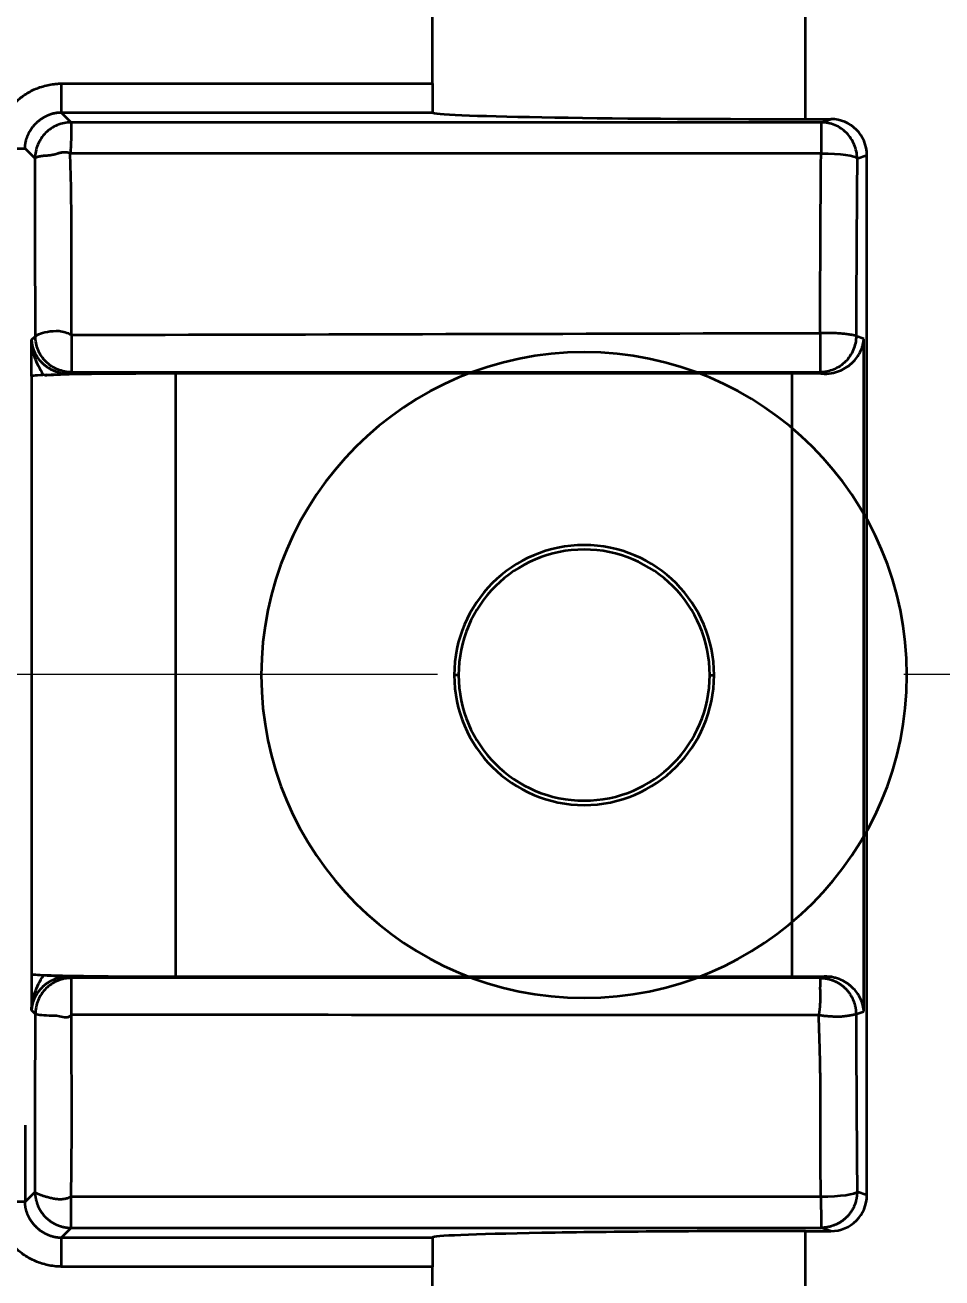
# Model space of a CAD drawing. Header units: millimetres. Extents: x -742 to 742, y -525 to 525.
# Drawn here: x -170.66 to -157.88, y 139.78 to 157.24 of the extents above; entities that cross this region are included whole.
import ezdxf

# ---------------------------------------------------------------- set-up
doc = ezdxf.new("R2010")
doc.units = ezdxf.units.MM
doc.linetypes.add('PHANTOM', pattern=[50.5, 18, -6.5, 6.5, -6.5, 6.5, -6.5])
doc.linetypes.add('点画线', pattern=[18, 12, -2, 2, -2])
doc.layers.get('0').update_dxf_attribs({"lineweight": 18})
for name, color, linetype, lineweight in [('中心线层', 1, '点画线', 18), ('尺寸线层', 3, 'Continuous', 18), ('粗实线层', 7, 'Continuous', 35)]:
    doc.layers.add(name, color=color, linetype=linetype, lineweight=lineweight)
doc.styles.add('标准', font='', dxfattribs={"width": 0.667})
doc.styles.get('标准').set_extended_font_data('宋体')
doc.dimstyles.new('标准', dxfattribs={"dimscale": 3, "dimtxt": 3.5, "dimasz": 4, "dimexe": 2, "dimexo": 0, "dimtad": 1, "dimdsep": 46, "dimtxsty": '标准', "dimblk": '_CAXARROW', "dimcen": 0, "dimdle": 6, "dimazin": 2, "dimtfac": 0.707107, "dimtdec": 3, "dimtmove": 2, "dimatfit": 3, "dimfxl": 1, "dimfrac": 2, "dimtolj": 1, "dimarcsym": 1})

# ---------------------------------------------------------------- blocks, each defined once
blk = doc.blocks.new('*X9')
at = {"layer": '尺寸线层', "color": 0, "lineweight": 18}
blk.add_line((-74.916, -11.807), (-74.916, -102.289), dxfattribs=at)
at = {"layer": '尺寸线层', "color": 0, "lineweight": 18, "insert": (-81.954, -94.827), "char_height": 10.5, "width": 29.85047, "attachment_point": 5, "rotation": 90, "line_spacing_factor": 1.15057, "style": '标准'}
blk.add_mtext('\\T1.1;200', dxfattribs=at)
blk = doc.blocks.new('_CAXARROW')
blk.add_hatch(color=0).paths.add_polyline_path([(0, 0), (-1, 0.125), (-1, -0.125)], flags=0)
blk = doc.blocks.new('*X11')
at = {"layer": '尺寸线层', "color": 0, "lineweight": 18}
blk.add_line((-74.916, 148.193), (-23.015, 148.193), dxfattribs=at)
at = {"layer": '尺寸线层', "color": 0, "lineweight": 18, "insert": (-25.019, 155.23), "char_height": 10.5, "width": 21, "attachment_point": 5, "line_spacing_factor": 1.15057, "style": '标准'}
blk.add_mtext('\\T1.1;0', dxfattribs=at)
blk = doc.blocks.new('*X12')
at = {"layer": '尺寸线层', "color": 0, "lineweight": 18}
blk.add_line((-130.485, -61.807), (-27.403, -61.807), dxfattribs=at)
at = {"layer": '尺寸线层', "color": 0, "lineweight": 18, "insert": (-37.702, -54.77), "char_height": 10.5, "width": 41.19614, "attachment_point": 5, "line_spacing_factor": 1.15057, "style": '标准'}
blk.add_mtext('\\T1.1;-210', dxfattribs=at)
blk = doc.blocks.new('*X13')
at = {"layer": '尺寸线层', "color": 0, "lineweight": 18}
blk.add_line((-124.916, 358.193), (-25.307, 358.193), dxfattribs=at)
at = {"layer": '尺寸线层', "color": 0, "lineweight": 18, "insert": (-32.77, 365.23), "char_height": 10.5, "width": 29.85047, "attachment_point": 5, "line_spacing_factor": 1.15057, "style": '标准'}
blk.add_mtext('\\T1.1;210', dxfattribs=at)

msp = doc.modelspace()

# ---------------------------------------------------------------- linework, layer by layer
at = {"layer": '中心线层', "linetype": 'PHANTOM'}
msp.add_line((-498.916, 148.193), (-50.916, 148.193), dxfattribs=at)
at = {"layer": '粗实线层'}
for p, q in [((-159.783, 155.928), (-159.783, 181.51)), ((-164.983, 156.425), (-164.983, 166.524)), ((-170.16, 156.425), (-164.983, 156.425)), ((-170.16, 156.425), (-170.16, 156.022)), ((-164.983, 156.425), (-164.983, 156.022)), ((-170.16, 156.022), (-170.021, 155.883)), ((-170.16, 156.022), (-164.983, 156.022)), ((-164.983, 156.022), (-164.983, 156.019)), ((-159.568, 155.883), (-170.021, 155.883)), ((-159.783, 155.928), (-159.432, 155.928)), ((-159.568, 155.883), (-159.432, 155.928)), ((-170.524, 155.38), (-170.663, 155.519)), ((-159.066, 155.38), (-158.929, 155.426)), ((-158.929, 140.932), (-158.929, 155.426)), ((-170.573, 152.85), (-170.519, 152.903)), ((-170.016, 152.92), (-170.016, 152.401)), ((-158.971, 152.867), (-159.08, 152.903)), ((-158.971, 143.49), (-158.971, 152.867)), ((-170.573, 152.346), (-170.573, 144.011)), ((-170.036, 152.381), (-170.016, 152.401)), ((-170.016, 152.401), (-159.582, 152.401)), ((-159.976, 152.381), (-168.561, 152.381)), ((-168.561, 143.976), (-168.561, 152.381)), ((-159.976, 152.381), (-159.976, 143.976)), ((-159.582, 152.401), (-159.518, 152.379)), ((-164.62, 148.179), (-164.681, 148.179)), ((-161.12, 148.179), (-161.059, 148.179)), ((-170.036, 143.977), (-170.016, 143.957)), ((-170.016, 143.444), (-170.016, 143.957)), ((-159.582, 143.957), (-170.016, 143.957)), ((-168.561, 143.976), (-159.976, 143.976)), ((-159.518, 143.978), (-159.582, 143.957)), ((-170.519, 143.454), (-170.573, 143.508)), ((-159.081, 143.454), (-158.971, 143.49)), ((-170.663, 141.907), (-170.663, 140.838)), ((-170.663, 140.838), (-170.524, 140.978)), ((-158.929, 140.932), (-159.066, 140.978)), ((-170.021, 140.475), (-170.021, 140.911)), ((-170.021, 140.475), (-170.16, 140.335)), ((-170.021, 140.475), (-159.568, 140.475)), ((-159.783, 114.875), (-159.783, 140.429)), ((-159.783, 140.429), (-159.432, 140.429)), ((-159.432, 140.429), (-159.568, 140.475)), ((-164.983, 140.335), (-170.16, 140.335)), ((-170.16, 140.335), (-170.16, 139.933)), ((-164.983, 140.339), (-164.983, 140.335)), ((-164.983, 140.335), (-164.983, 139.933)), ((-164.983, 139.933), (-170.16, 139.933)), ((-164.983, 129.966), (-164.983, 139.933))]:
    msp.add_line(p, q, dxfattribs=at)
for radius, start, end in [(4.5, 0, 180), (1.811, 0, 180), (1.75, 0, 180), (4.5, 180, 0), (1.811, 180, 0), (1.75, 180, 360)]:
    msp.add_arc((-162.87, 148.179), radius, start, end, dxfattribs=at)
for centre, major_axis, ratio, start_param, end_param in [((-159.783, 156.019), (5.2, 0), 0.017455, 3.141593, 4.712389), ((-159.432, 155.425), (0.478, 0.159), 0.998478, 5.962135, 7.532018), ((-159.568, 155.38), (-0.503, 0.004), 0.132663, 3.19442, 4.713444), ((-156.254, 148.179), (0, -54.208), 0.052333, 4.57915, 4.625118), ((-168.561, 152.346), (2.012, 0), 0.017455, 1.570796, 2.684184), ((-159.976, 152.364), (1.006, 0), 0.017455, 1.09903, 1.570796), ((-168.561, 144.012), (2.012, 0), 0.017455, 3.599002, 4.712389), ((-159.976, 143.994), (1.006, 0), 0.017455, 4.712389, 5.184155), ((-156.254, 148.179), (0, -54.208), 0.052332, 4.799664, 4.84562), ((-159.568, 140.978), (0.503, 0.004), 0.132987, 4.703702, 6.23026), ((-159.432, 140.932), (0.478, -0.159), 0.998478, 5.034355, 6.604236), ((-159.783, 140.339), (5.2, 0), 0.017455, 1.570796, 3.141593)]:
    msp.add_ellipse(centre, major_axis=major_axis, ratio=ratio, start_param=start_param, end_param=end_param, dxfattribs=at)
for points, knots in [([(-171.066, 155.519), (-171.065, 155.527), (-171.065, 155.544), (-171.063, 155.575), (-171.057, 155.631), (-171.045, 155.707), (-171.022, 155.795), (-170.981, 155.906), (-170.911, 156.033), (-170.803, 156.162), (-170.674, 156.27), (-170.548, 156.34), (-170.436, 156.38), (-170.348, 156.403), (-170.272, 156.416), (-170.217, 156.421), (-170.185, 156.424), (-170.169, 156.424), (-170.16, 156.425)], [0, 0, 0, 0, 0.022172, 0.044344, 0.088688, 0.177376, 0.266064, 0.354752, 0.532129, 0.709505, 0.886881, 1.064257, 1.152945, 1.241633, 1.330321, 1.374666, 1.396838, 1.41901, 1.41901, 1.41901, 1.41901]), ([(-170.663, 155.519), (-170.663, 155.523), (-170.663, 155.53), (-170.663, 155.54), (-170.662, 155.551), (-170.661, 155.561), (-170.66, 155.572), (-170.659, 155.582), (-170.657, 155.592), (-170.655, 155.603), (-170.653, 155.613), (-170.651, 155.623), (-170.649, 155.633), (-170.646, 155.643), (-170.643, 155.653), (-170.64, 155.663), (-170.636, 155.673), (-170.633, 155.683), (-170.629, 155.692), (-170.625, 155.702), (-170.621, 155.711), (-170.616, 155.721), (-170.612, 155.73), (-170.607, 155.74), (-170.602, 155.749), (-170.597, 155.758), (-170.592, 155.767), (-170.586, 155.776), (-170.58, 155.784), (-170.575, 155.793), (-170.568, 155.802), (-170.562, 155.81), (-170.556, 155.819), (-170.549, 155.827), (-170.543, 155.835), (-170.536, 155.843), (-170.529, 155.851), (-170.522, 155.858), (-170.514, 155.866), (-170.507, 155.873), (-170.499, 155.881), (-170.492, 155.888), (-170.484, 155.895), (-170.476, 155.902), (-170.468, 155.908), (-170.459, 155.915), (-170.451, 155.921), (-170.443, 155.928), (-170.434, 155.934), (-170.425, 155.939), (-170.417, 155.945), (-170.408, 155.951), (-170.399, 155.956), (-170.39, 155.961), (-170.38, 155.966), (-170.371, 155.971), (-170.362, 155.975), (-170.352, 155.98), (-170.343, 155.984), (-170.333, 155.988), (-170.323, 155.992), (-170.314, 155.995), (-170.304, 155.999), (-170.294, 156.002), (-170.284, 156.005), (-170.274, 156.008), (-170.264, 156.01), (-170.254, 156.012), (-170.244, 156.014), (-170.233, 156.016), (-170.223, 156.018), (-170.213, 156.019), (-170.202, 156.02), (-170.192, 156.021), (-170.181, 156.022), (-170.171, 156.022), (-170.164, 156.022), (-170.16, 156.022)], [0, 0, 0, 0, 0.0105323, 0.0210382, 0.0315211, 0.0419843, 0.0524307, 0.0628632, 0.0732845, 0.0836968, 0.0941026, 0.1045039, 0.1149025, 0.1253, 0.1356981, 0.146098, 0.1565009, 0.1669078, 0.1773194, 0.1877364, 0.1981594, 0.2085888, 0.2190248, 0.2294677, 0.2399176, 0.2503744, 0.2608382, 0.2713087, 0.2817857, 0.2922688, 0.3027578, 0.3132522, 0.3237514, 0.3342549, 0.3447621, 0.3552723, 0.3657849, 0.3762992, 0.3868144, 0.3973298, 0.4078447, 0.4183584, 0.4288701, 0.4393791, 0.4498847, 0.4603864, 0.4708835, 0.4813755, 0.4918617, 0.5023419, 0.5128156, 0.5232826, 0.5337425, 0.5441952, 0.5546407, 0.5650789, 0.5755101, 0.5859343, 0.5963519, 0.6067633, 0.617169, 0.6275697, 0.6379663, 0.6483596, 0.6587509, 0.6691414, 0.6795328, 0.6899266, 0.7003247, 0.7107292, 0.7211423, 0.7315666, 0.7420045, 0.752459, 0.762933, 0.7734298, 0.7839527, 0.7839527, 0.7839527, 0.7839527]), ([(-170.021, 155.883), (-170.054, 155.883), (-170.087, 155.88), (-170.151, 155.867), (-170.183, 155.857), (-170.244, 155.832), (-170.273, 155.816), (-170.328, 155.78), (-170.353, 155.759), (-170.4, 155.712), (-170.421, 155.687), (-170.457, 155.632), (-170.473, 155.603), (-170.498, 155.542), (-170.508, 155.51), (-170.521, 155.446), (-170.524, 155.413), (-170.524, 155.38)], [0, 0, 0, 0, 0.0987003, 0.0987003, 0.1974006, 0.1974006, 0.2961009, 0.2961009, 0.3948012, 0.3948012, 0.4935015, 0.4935015, 0.5922017, 0.5922017, 0.690902, 0.690902, 0.7896023, 0.7896023, 0.7896023, 0.7896023]), ([(-170.021, 155.883), (-170.021, 155.883), (-170.021, 155.883), (-170.021, 155.882), (-170.021, 155.881), (-170.021, 155.88), (-170.021, 155.879), (-170.021, 155.877), (-170.021, 155.876), (-170.021, 155.873), (-170.021, 155.871), (-170.021, 155.868), (-170.021, 155.865), (-170.021, 155.862), (-170.021, 155.859), (-170.021, 155.855), (-170.021, 155.851), (-170.021, 155.846), (-170.021, 155.842), (-170.021, 155.837), (-170.021, 155.831), (-170.021, 155.825), (-170.021, 155.819), (-170.021, 155.813), (-170.021, 155.806), (-170.021, 155.799), (-170.02, 155.792), (-170.02, 155.784), (-170.02, 155.776), (-170.02, 155.768), (-170.02, 155.758), (-170.02, 155.745), (-170.02, 155.729), (-170.021, 155.713), (-170.021, 155.696), (-170.021, 155.678), (-170.022, 155.66), (-170.022, 155.641), (-170.023, 155.622), (-170.024, 155.602), (-170.025, 155.581), (-170.026, 155.561), (-170.027, 155.539), (-170.028, 155.518), (-170.03, 155.496), (-170.031, 155.474), (-170.032, 155.459), (-170.033, 155.451)], [0, 0, 0, 0, 0.0065974, 0.0132502, 0.0199584, 0.0267221, 0.0335411, 0.0404155, 0.0473454, 0.0543307, 0.0613714, 0.0684675, 0.075619, 0.0828259, 0.0900882, 0.097406, 0.1047791, 0.1122077, 0.1196917, 0.127231, 0.1348259, 0.1424761, 0.1501817, 0.1579427, 0.1657592, 0.173631, 0.1815583, 0.189541, 0.1975791, 0.2056726, 0.2138215, 0.227251, 0.2407075, 0.2541912, 0.2677024, 0.2812415, 0.2948088, 0.3084046, 0.3220291, 0.3356827, 0.3493657, 0.3630784, 0.376821, 0.3905939, 0.4043973, 0.4182315, 0.4320969, 0.4320969, 0.4320969, 0.4320969]), ([(-159.568, 155.883), (-159.568, 155.883), (-159.568, 155.883), (-159.568, 155.882), (-159.568, 155.881), (-159.568, 155.88), (-159.568, 155.879), (-159.568, 155.877), (-159.568, 155.876), (-159.568, 155.874), (-159.568, 155.872), (-159.568, 155.87), (-159.568, 155.867), (-159.568, 155.865), (-159.568, 155.862), (-159.568, 155.86), (-159.568, 155.857), (-159.568, 155.854), (-159.568, 155.851), (-159.568, 155.844), (-159.568, 155.83), (-159.568, 155.807), (-159.568, 155.783), (-159.568, 155.759), (-159.568, 155.738), (-159.568, 155.719), (-159.568, 155.7), (-159.568, 155.68), (-159.568, 155.66), (-159.568, 155.64), (-159.568, 155.62), (-159.568, 155.599), (-159.568, 155.578), (-159.568, 155.557), (-159.568, 155.535), (-159.568, 155.514), (-159.568, 155.492), (-159.568, 155.469), (-159.568, 155.454), (-159.568, 155.447)], [0, 0, 0, 0, 0.0071419, 0.0141576, 0.0210465, 0.0278083, 0.0344426, 0.0409492, 0.0473279, 0.0535787, 0.0597015, 0.0656963, 0.0715633, 0.0773026, 0.0829144, 0.0883991, 0.0937569, 0.0989883, 0.1040937, 0.1090735, 0.138494, 0.1664544, 0.1929763, 0.2181023, 0.2342589, 0.2500703, 0.2655535, 0.2807285, 0.2956186, 0.3102503, 0.3246535, 0.3388612, 0.3529093, 0.3668369, 0.3806854, 0.3944987, 0.4083223, 0.4222036, 0.4361905, 0.4361905, 0.4361905, 0.4361905]), ([(-159.066, 155.38), (-159.066, 155.413), (-159.069, 155.446), (-159.082, 155.51), (-159.092, 155.542), (-159.117, 155.603), (-159.132, 155.632), (-159.169, 155.687), (-159.19, 155.712), (-159.236, 155.759), (-159.262, 155.78), (-159.316, 155.816), (-159.346, 155.832), (-159.406, 155.857), (-159.438, 155.867), (-159.502, 155.88), (-159.535, 155.883), (-159.568, 155.883)], [0, 0, 0, 0, 0.0986197, 0.0986197, 0.1972395, 0.1972395, 0.2958592, 0.2958592, 0.3944789, 0.3944789, 0.4930986, 0.4930986, 0.5917184, 0.5917184, 0.6903381, 0.6903381, 0.7889578, 0.7889578, 0.7889578, 0.7889578]), ([(-171.066, 155.519), (-171.059, 155.519), (-171.046, 155.519), (-171.02, 155.519), (-170.976, 155.519), (-170.915, 155.519), (-170.847, 155.519), (-170.765, 155.519), (-170.702, 155.519), (-170.669, 155.519), (-170.664, 155.519), (-170.663, 155.519)], [0, 0, 0, 0, 0.0125745, 0.025149, 0.0502981, 0.1005962, 0.1508943, 0.2011924, 0.3017885, 0.3520866, 0.4023847, 0.4023847, 0.4023847, 0.4023847]), ([(-170.524, 155.38), (-170.524, 155.38), (-170.524, 155.381), (-170.523, 155.383), (-170.522, 155.385), (-170.521, 155.386), (-170.52, 155.388), (-170.518, 155.389), (-170.516, 155.39), (-170.514, 155.392), (-170.512, 155.393), (-170.51, 155.395), (-170.507, 155.396), (-170.504, 155.397), (-170.502, 155.399), (-170.498, 155.4), (-170.495, 155.401), (-170.492, 155.402), (-170.488, 155.404), (-170.485, 155.405), (-170.481, 155.406), (-170.477, 155.407), (-170.473, 155.408), (-170.469, 155.409), (-170.465, 155.41), (-170.461, 155.411), (-170.456, 155.412), (-170.452, 155.412), (-170.448, 155.413), (-170.443, 155.414), (-170.439, 155.415), (-170.434, 155.415), (-170.43, 155.416), (-170.425, 155.417), (-170.42, 155.417), (-170.416, 155.418), (-170.411, 155.419), (-170.406, 155.419), (-170.402, 155.42), (-170.397, 155.42), (-170.392, 155.42), (-170.388, 155.421), (-170.383, 155.421), (-170.379, 155.422), (-170.374, 155.422), (-170.369, 155.422), (-170.365, 155.423), (-170.358, 155.423), (-170.347, 155.424), (-170.334, 155.425), (-170.322, 155.426), (-170.309, 155.428), (-170.297, 155.43), (-170.285, 155.432), (-170.274, 155.434), (-170.263, 155.436), (-170.253, 155.438), (-170.243, 155.441), (-170.233, 155.443), (-170.223, 155.446), (-170.213, 155.45), (-170.201, 155.454), (-170.189, 155.457), (-170.177, 155.46), (-170.165, 155.463), (-170.153, 155.465), (-170.142, 155.467), (-170.13, 155.468), (-170.119, 155.469), (-170.108, 155.47), (-170.097, 155.469), (-170.086, 155.468), (-170.076, 155.467), (-170.066, 155.465), (-170.057, 155.462), (-170.048, 155.459), (-170.04, 155.455), (-170.035, 155.452), (-170.033, 155.451)], [0, 0, 0, 0, 0.0076879, 0.0152944, 0.0228193, 0.0302626, 0.0376242, 0.0449041, 0.0521023, 0.0592185, 0.066253, 0.0732054, 0.080076, 0.0868645, 0.0935709, 0.1001953, 0.1067376, 0.1131978, 0.1195758, 0.1258716, 0.1320852, 0.1382166, 0.1442658, 0.1502327, 0.1561173, 0.1619197, 0.1676398, 0.1732777, 0.1788332, 0.1843065, 0.1896975, 0.1950062, 0.2002327, 0.2053769, 0.2104388, 0.2154185, 0.2203159, 0.2251311, 0.2298641, 0.2345149, 0.2390835, 0.2435699, 0.2479742, 0.2522963, 0.2565363, 0.2606942, 0.26477, 0.2687638, 0.2803713, 0.2914847, 0.3021093, 0.31225, 0.3219116, 0.3310988, 0.3398169, 0.3480719, 0.3558709, 0.3632225, 0.3701378, 0.3766307, 0.3853233, 0.393937, 0.4024591, 0.4108757, 0.4191726, 0.4273352, 0.4353488, 0.4431992, 0.4508723, 0.458355, 0.4656348, 0.4727001, 0.4795404, 0.4861464, 0.4925097, 0.4986234, 0.5044819, 0.5100809, 0.5100809, 0.5100809, 0.5100809]), ([(-170.573, 152.85), (-170.573, 152.846), (-170.572, 152.839), (-170.571, 152.829), (-170.57, 152.818), (-170.569, 152.808), (-170.567, 152.797), (-170.565, 152.785), (-170.562, 152.774), (-170.56, 152.762), (-170.556, 152.75), (-170.553, 152.738), (-170.549, 152.726), (-170.545, 152.714), (-170.54, 152.701), (-170.535, 152.689), (-170.529, 152.676), (-170.523, 152.663), (-170.516, 152.65), (-170.509, 152.638), (-170.501, 152.625), (-170.493, 152.612), (-170.484, 152.599), (-170.475, 152.586), (-170.465, 152.574), (-170.454, 152.561), (-170.443, 152.549), (-170.431, 152.536), (-170.419, 152.524), (-170.405, 152.511), (-170.388, 152.497), (-170.369, 152.483), (-170.349, 152.469), (-170.329, 152.456), (-170.309, 152.445), (-170.288, 152.434), (-170.267, 152.425), (-170.246, 152.416), (-170.224, 152.408), (-170.203, 152.402), (-170.182, 152.396), (-170.16, 152.391), (-170.139, 152.388), (-170.118, 152.385), (-170.097, 152.382), (-170.077, 152.381), (-170.056, 152.381), (-170.043, 152.381), (-170.036, 152.381)], [0, 0, 0, 0, 0.012902, 0.0259917, 0.0392693, 0.0527347, 0.0663882, 0.0802298, 0.0942595, 0.1084776, 0.122884, 0.1374789, 0.1522623, 0.1672343, 0.1823949, 0.1977443, 0.2132825, 0.2290096, 0.2449256, 0.2610305, 0.2773246, 0.2938077, 0.3104799, 0.3273413, 0.344392, 0.361632, 0.3790614, 0.3966801, 0.4143737, 0.431532, 0.4562622, 0.4804113, 0.5039798, 0.5269682, 0.5493773, 0.5712079, 0.5924605, 0.6131362, 0.6332358, 0.6527604, 0.6717109, 0.6900887, 0.707895, 0.7251312, 0.7417989, 0.7579, 0.7734363, 0.7884099, 0.7884099, 0.7884099, 0.7884099]), ([(-170.404, 152.362), (-170.457, 152.443), (-170.498, 152.524), (-170.555, 152.687), (-170.57, 152.768), (-170.573, 152.85)], [0, 0, 0, 0, 0.2611944, 0.2611944, 0.5223889, 0.5223889, 0.5223889, 0.5223889]), ([(-170.519, 152.903), (-170.518, 152.905), (-170.484, 152.933), (-170.357, 152.967), (-170.219, 152.983), (-170.103, 152.963), (-170.045, 152.937), (-170.016, 152.92)], [0, 0, 0, 0, 0.1315509, 0.2631017, 0.3946526, 0.460428, 0.5262025, 0.5262025, 0.5262025, 0.5262025]), ([(-170.016, 152.401), (-170.049, 152.401), (-170.082, 152.404), (-170.147, 152.417), (-170.178, 152.426), (-170.239, 152.451), (-170.268, 152.467), (-170.323, 152.504), (-170.349, 152.525), (-170.395, 152.571), (-170.416, 152.597), (-170.453, 152.651), (-170.468, 152.681), (-170.493, 152.741), (-170.503, 152.773), (-170.516, 152.838), (-170.519, 152.871), (-170.519, 152.903)], [0, 0, 0, 0, 0.0986996, 0.0986996, 0.1973992, 0.1973992, 0.2960988, 0.2960988, 0.3947985, 0.3947985, 0.4934981, 0.4934981, 0.5921977, 0.5921977, 0.6908973, 0.6908973, 0.7895969, 0.7895969, 0.7895969, 0.7895969]), ([(-159.582, 152.947), (-159.582, 152.943), (-159.582, 152.936), (-159.582, 152.925), (-159.582, 152.915), (-159.582, 152.904), (-159.582, 152.894), (-159.582, 152.885), (-159.582, 152.875), (-159.582, 152.866), (-159.582, 152.857), (-159.582, 152.849), (-159.582, 152.841), (-159.582, 152.833), (-159.582, 152.826), (-159.582, 152.819), (-159.582, 152.812), (-159.582, 152.806), (-159.582, 152.799), (-159.582, 152.794), (-159.582, 152.788), (-159.582, 152.783), (-159.582, 152.778), (-159.582, 152.774), (-159.582, 152.769), (-159.582, 152.765), (-159.582, 152.762), (-159.582, 152.759), (-159.582, 152.756), (-159.582, 152.753), (-159.582, 152.751), (-159.582, 152.748), (-159.582, 152.747), (-159.582, 152.745), (-159.582, 152.739), (-159.582, 152.728), (-159.582, 152.712), (-159.582, 152.698), (-159.582, 152.683), (-159.582, 152.669), (-159.582, 152.656), (-159.582, 152.643), (-159.582, 152.631), (-159.582, 152.619), (-159.582, 152.608), (-159.582, 152.597), (-159.582, 152.586), (-159.582, 152.576), (-159.582, 152.563), (-159.582, 152.547), (-159.582, 152.528), (-159.582, 152.51), (-159.582, 152.494), (-159.582, 152.48), (-159.582, 152.467), (-159.582, 152.455), (-159.582, 152.445), (-159.582, 152.436), (-159.582, 152.427), (-159.582, 152.421), (-159.582, 152.415), (-159.582, 152.41), (-159.582, 152.406), (-159.582, 152.403), (-159.582, 152.401), (-159.582, 152.401), (-159.582, 152.401)], [0, 0, 0, 0, 0.0074378, 0.0146737, 0.0217067, 0.0285357, 0.0351599, 0.0415785, 0.0477909, 0.0537966, 0.0595952, 0.0651864, 0.0705699, 0.0757457, 0.0807136, 0.0854736, 0.0900257, 0.0943701, 0.0985068, 0.102436, 0.106158, 0.1096728, 0.1129808, 0.1160822, 0.1189772, 0.1216661, 0.1241491, 0.1264266, 0.1284986, 0.1303655, 0.1320275, 0.1334848, 0.1347375, 0.1357858, 0.1366299, 0.1478541, 0.1588542, 0.1696291, 0.180178, 0.1905005, 0.2005962, 0.2104653, 0.2201082, 0.2295255, 0.2387179, 0.2476868, 0.2564335, 0.2649597, 0.2732672, 0.2919126, 0.3101415, 0.3279611, 0.345382, 0.3624179, 0.3790859, 0.3954066, 0.4114043, 0.4271067, 0.4425455, 0.4577559, 0.4727768, 0.4876502, 0.5024216, 0.517139, 0.5318529, 0.5466158, 0.5466158, 0.5466158, 0.5466158]), ([(-159.08, 152.903), (-159.08, 152.904), (-159.081, 152.904), (-159.082, 152.905), (-159.083, 152.906), (-159.084, 152.907), (-159.086, 152.908), (-159.088, 152.909), (-159.09, 152.91), (-159.093, 152.91), (-159.095, 152.911), (-159.098, 152.912), (-159.102, 152.913), (-159.105, 152.913), (-159.109, 152.914), (-159.114, 152.915), (-159.118, 152.916), (-159.123, 152.917), (-159.133, 152.919), (-159.15, 152.921), (-159.176, 152.926), (-159.206, 152.93), (-159.239, 152.934), (-159.275, 152.938), (-159.314, 152.941), (-159.357, 152.944), (-159.39, 152.945), (-159.413, 152.946), (-159.423, 152.946), (-159.435, 152.946), (-159.448, 152.946), (-159.463, 152.946), (-159.479, 152.946), (-159.497, 152.947), (-159.516, 152.947), (-159.537, 152.947), (-159.559, 152.947), (-159.574, 152.947), (-159.582, 152.947)], [0, 0, 0, 0, 0.0073766, 0.0147531, 0.0221381, 0.0295402, 0.0369678, 0.0444296, 0.051934, 0.0594893, 0.0671037, 0.0747854, 0.0825424, 0.0903823, 0.0983126, 0.1063409, 0.114474, 0.122719, 0.1310825, 0.1618131, 0.1930259, 0.2248706, 0.2574594, 0.2875594, 0.3188591, 0.3513944, 0.3851768, 0.3915923, 0.3989182, 0.4071616, 0.4163287, 0.4264259, 0.4374586, 0.4494319, 0.4623493, 0.4762133, 0.4910246, 0.5067814, 0.5067814, 0.5067814, 0.5067814]), ([(-159.08, 152.903), (-159.08, 152.871), (-159.083, 152.838), (-159.096, 152.773), (-159.106, 152.741), (-159.131, 152.681), (-159.147, 152.652), (-159.183, 152.597), (-159.204, 152.571), (-159.251, 152.525), (-159.276, 152.504), (-159.331, 152.467), (-159.36, 152.452), (-159.421, 152.426), (-159.452, 152.417), (-159.517, 152.404), (-159.55, 152.401), (-159.582, 152.401)], [0, 0, 0, 0, 0.0986213, 0.0986213, 0.1972426, 0.1972426, 0.2958639, 0.2958639, 0.3944852, 0.3944852, 0.4931065, 0.4931065, 0.5917278, 0.5917278, 0.6903492, 0.6903492, 0.7889705, 0.7889705, 0.7889705, 0.7889705]), ([(-159.518, 152.379), (-159.474, 152.379), (-159.433, 152.384), (-159.374, 152.397), (-159.355, 152.402), (-159.318, 152.415), (-159.3, 152.422), (-159.249, 152.446), (-159.219, 152.464), (-159.177, 152.494), (-159.164, 152.505), (-159.138, 152.527), (-159.126, 152.538), (-159.093, 152.573), (-159.073, 152.598), (-159.039, 152.649), (-159.025, 152.675), (-159.007, 152.715), (-159.002, 152.728), (-158.992, 152.756), (-158.988, 152.77), (-158.981, 152.797), (-158.977, 152.818), (-158.974, 152.839), (-158.972, 152.853), (-158.972, 152.86), (-158.971, 152.867)], [0, 0, 0, 0, 0.100673, 0.100673, 0.1510094, 0.1510094, 0.2013459, 0.2013459, 0.3020189, 0.3020189, 0.3523553, 0.3523553, 0.4026918, 0.4026918, 0.5033648, 0.5033648, 0.6040377, 0.6040377, 0.6543742, 0.6543742, 0.7047107, 0.7047107, 0.7550472, 0.7802154, 0.7802154, 0.8053836, 0.8053836, 0.8053836, 0.8053836]), ([(-170.367, 152.362), (-170.433, 152.359), (-170.484, 152.357), (-170.553, 152.351), (-170.572, 152.349), (-170.573, 152.346)], [0, 0, 0, 0, 0.1038016, 0.1038016, 0.2076032, 0.2076032, 0.2076032, 0.2076032]), ([(-170.392, 152.362), (-170.375, 152.361), (-170.358, 152.362), (-170.326, 152.363), (-170.31, 152.364), (-170.263, 152.366), (-170.232, 152.367), (-170.192, 152.369), (-170.183, 152.37), (-170.173, 152.37)], [0, 0, 0, 0, 0.0471208, 0.0471208, 0.0942416, 0.0942416, 0.1884832, 0.1884832, 0.2183989, 0.2183989, 0.2183989, 0.2183989]), ([(-170.173, 152.37), (-170.153, 152.372), (-170.133, 152.373), (-170.101, 152.376), (-170.088, 152.377), (-170.062, 152.379), (-170.049, 152.38), (-170.036, 152.381)], [0, 0, 0, 0, 0.0560025, 0.0560025, 0.0970259, 0.0970259, 0.1380494, 0.1380494, 0.1380494, 0.1380494]), ([(-170.573, 144.011), (-170.572, 144.009), (-170.553, 144.006), (-170.484, 144.001), (-170.433, 143.998), (-170.367, 143.996)], [0, 0, 0, 0, 0.103802, 0.103802, 0.2076041, 0.2076041, 0.2076041, 0.2076041]), ([(-170.573, 143.508), (-170.57, 143.589), (-170.555, 143.67), (-170.498, 143.833), (-170.457, 143.914), (-170.404, 143.996)], [0, 0, 0, 0, 0.2612034, 0.2612034, 0.5224068, 0.5224068, 0.5224068, 0.5224068]), ([(-170.036, 143.977), (-170.039, 143.977), (-170.047, 143.977), (-170.058, 143.977), (-170.069, 143.977), (-170.081, 143.976), (-170.092, 143.975), (-170.103, 143.974), (-170.114, 143.973), (-170.126, 143.972), (-170.137, 143.97), (-170.148, 143.968), (-170.159, 143.966), (-170.171, 143.964), (-170.182, 143.961), (-170.193, 143.958), (-170.204, 143.955), (-170.215, 143.952), (-170.226, 143.948), (-170.237, 143.944), (-170.248, 143.94), (-170.259, 143.936), (-170.27, 143.931), (-170.281, 143.926), (-170.291, 143.921), (-170.302, 143.916), (-170.312, 143.91), (-170.322, 143.904), (-170.333, 143.898), (-170.343, 143.892), (-170.353, 143.885), (-170.363, 143.879), (-170.372, 143.872), (-170.382, 143.864), (-170.391, 143.857), (-170.4, 143.849), (-170.409, 143.841), (-170.418, 143.833), (-170.427, 143.825), (-170.436, 143.816), (-170.444, 143.807), (-170.452, 143.798), (-170.46, 143.789), (-170.468, 143.78), (-170.475, 143.77), (-170.482, 143.76), (-170.489, 143.75), (-170.496, 143.74), (-170.503, 143.73), (-170.509, 143.719), (-170.515, 143.708), (-170.521, 143.698), (-170.526, 143.687), (-170.531, 143.675), (-170.536, 143.664), (-170.541, 143.653), (-170.545, 143.641), (-170.549, 143.629), (-170.553, 143.618), (-170.557, 143.606), (-170.56, 143.594), (-170.563, 143.582), (-170.565, 143.57), (-170.567, 143.557), (-170.569, 143.545), (-170.571, 143.533), (-170.572, 143.52), (-170.573, 143.512), (-170.573, 143.508)], [0, 0, 0, 0, 0.0081663, 0.0164453, 0.024837, 0.0333418, 0.04196, 0.0506918, 0.0595374, 0.068497, 0.0775709, 0.0867592, 0.0960622, 0.10548, 0.1150128, 0.1246609, 0.1344243, 0.1443033, 0.1542979, 0.1644084, 0.1746349, 0.1849776, 0.1954365, 0.2060119, 0.2167038, 0.2275124, 0.2384377, 0.24948, 0.2606393, 0.2719157, 0.2833094, 0.2948204, 0.3064489, 0.3181949, 0.3300586, 0.34204, 0.3541392, 0.3663563, 0.3786914, 0.3911445, 0.4037158, 0.4164054, 0.4292132, 0.4421395, 0.4551841, 0.4683473, 0.4816291, 0.4950295, 0.5085487, 0.5221866, 0.5359433, 0.549819, 0.5638135, 0.5779271, 0.5921598, 0.6065116, 0.6209825, 0.6355727, 0.6502821, 0.6651109, 0.680059, 0.6951265, 0.7103135, 0.7256199, 0.7410459, 0.7565915, 0.7722567, 0.7880416, 0.7880416, 0.7880416, 0.7880416]), ([(-170.016, 143.957), (-170.049, 143.957), (-170.082, 143.954), (-170.147, 143.941), (-170.178, 143.931), (-170.239, 143.906), (-170.268, 143.89), (-170.323, 143.854), (-170.349, 143.833), (-170.395, 143.786), (-170.416, 143.761), (-170.453, 143.706), (-170.468, 143.677), (-170.493, 143.616), (-170.503, 143.584), (-170.516, 143.52), (-170.519, 143.487), (-170.519, 143.454)], [0, 0, 0, 0, 0.0986991, 0.0986991, 0.1973982, 0.1973982, 0.2960973, 0.2960973, 0.3947964, 0.3947964, 0.4934955, 0.4934955, 0.5921946, 0.5921946, 0.6908937, 0.6908937, 0.7895928, 0.7895928, 0.7895928, 0.7895928]), ([(-159.582, 143.957), (-159.582, 143.957), (-159.582, 143.957), (-159.582, 143.956), (-159.582, 143.955), (-159.582, 143.954), (-159.582, 143.953), (-159.582, 143.952), (-159.582, 143.95), (-159.582, 143.948), (-159.582, 143.946), (-159.582, 143.944), (-159.582, 143.942), (-159.582, 143.94), (-159.582, 143.937), (-159.582, 143.934), (-159.582, 143.931), (-159.582, 143.928), (-159.582, 143.925), (-159.582, 143.922), (-159.582, 143.919), (-159.582, 143.916), (-159.582, 143.912), (-159.582, 143.909), (-159.582, 143.906), (-159.582, 143.902), (-159.582, 143.898), (-159.582, 143.895), (-159.582, 143.891), (-159.582, 143.887), (-159.582, 143.884), (-159.582, 143.88), (-159.582, 143.876), (-159.582, 143.873), (-159.582, 143.869), (-159.582, 143.865), (-159.582, 143.862), (-159.582, 143.858), (-159.582, 143.854), (-159.582, 143.851), (-159.582, 143.847), (-159.582, 143.844), (-159.582, 143.84), (-159.582, 143.837), (-159.582, 143.833), (-159.583, 143.83), (-159.583, 143.827), (-159.583, 143.823), (-159.583, 143.82), (-159.583, 143.817), (-159.583, 143.814), (-159.583, 143.811), (-159.583, 143.808), (-159.583, 143.806), (-159.583, 143.803), (-159.583, 143.8), (-159.583, 143.798), (-159.582, 143.795), (-159.582, 143.793), (-159.582, 143.782), (-159.582, 143.763), (-159.581, 143.734), (-159.581, 143.704), (-159.581, 143.674), (-159.581, 143.644), (-159.582, 143.612), (-159.584, 143.579), (-159.587, 143.549), (-159.589, 143.525), (-159.591, 143.507), (-159.593, 143.492), (-159.595, 143.481), (-159.596, 143.472), (-159.596, 143.465), (-159.597, 143.459), (-159.599, 143.454), (-159.6, 143.451), (-159.601, 143.448), (-159.601, 143.446), (-159.601, 143.443), (-159.6, 143.44), (-159.6, 143.438), (-159.6, 143.437)], [0, 0, 0, 0, 0.0072887, 0.0144845, 0.0215874, 0.0285975, 0.0355146, 0.0423388, 0.0490701, 0.0557085, 0.0622539, 0.0687065, 0.075066, 0.0813326, 0.0875063, 0.093587, 0.0995748, 0.1054696, 0.1112715, 0.1169803, 0.1225963, 0.1281192, 0.1335492, 0.1388862, 0.1441302, 0.1492813, 0.1543394, 0.1593045, 0.1641766, 0.1689558, 0.173642, 0.1782352, 0.1827355, 0.1871428, 0.1914572, 0.1956786, 0.199807, 0.2038425, 0.2077851, 0.2116346, 0.2153913, 0.219055, 0.2226258, 0.2261036, 0.2294885, 0.2327805, 0.2359796, 0.2390858, 0.2420991, 0.2450195, 0.247847, 0.2505816, 0.2532233, 0.2557722, 0.2582283, 0.2605915, 0.2628618, 0.2650394, 0.2671241, 0.2691161, 0.2930873, 0.3164456, 0.3391852, 0.3612988, 0.3827781, 0.403615, 0.4292553, 0.4494893, 0.4643297, 0.4763499, 0.4859903, 0.4932505, 0.498574, 0.5032266, 0.5071702, 0.5103763, 0.5128441, 0.5146281, 0.5159239, 0.5172294, 0.5191112, 0.5219188, 0.5219188, 0.5219188, 0.5219188]), ([(-159.582, 143.957), (-159.579, 143.957), (-159.571, 143.957), (-159.56, 143.957), (-159.549, 143.956), (-159.537, 143.955), (-159.526, 143.954), (-159.515, 143.952), (-159.504, 143.951), (-159.493, 143.949), (-159.482, 143.947), (-159.471, 143.944), (-159.46, 143.942), (-159.449, 143.939), (-159.438, 143.936), (-159.427, 143.932), (-159.417, 143.929), (-159.406, 143.925), (-159.395, 143.921), (-159.385, 143.916), (-159.375, 143.912), (-159.365, 143.907), (-159.354, 143.902), (-159.344, 143.897), (-159.335, 143.891), (-159.325, 143.886), (-159.315, 143.88), (-159.306, 143.874), (-159.296, 143.867), (-159.287, 143.861), (-159.278, 143.854), (-159.269, 143.847), (-159.261, 143.84), (-159.252, 143.833), (-159.244, 143.825), (-159.235, 143.817), (-159.218, 143.801), (-159.194, 143.774), (-159.171, 143.742), (-159.155, 143.719), (-159.146, 143.703), (-159.136, 143.685), (-159.127, 143.667), (-159.119, 143.648), (-159.112, 143.629), (-159.106, 143.612), (-159.1, 143.594), (-159.095, 143.575), (-159.091, 143.556), (-159.087, 143.536), (-159.084, 143.516), (-159.082, 143.495), (-159.081, 143.474), (-159.081, 143.46), (-159.081, 143.452)], [0, 0, 0, 0, 0.011266, 0.0225321, 0.0337981, 0.0450641, 0.0563302, 0.0675962, 0.0788622, 0.0901282, 0.1013943, 0.1126603, 0.1239263, 0.1351924, 0.1464584, 0.1577244, 0.1689905, 0.1802565, 0.1915225, 0.2027885, 0.2140546, 0.2253206, 0.2365866, 0.2478527, 0.2591187, 0.2703847, 0.2816508, 0.2929168, 0.3041828, 0.3154488, 0.3267149, 0.3379809, 0.3492469, 0.360513, 0.371779, 0.383045, 0.3943111, 0.4435422, 0.4927797, 0.5098985, 0.528322, 0.5480533, 0.569095, 0.5914491, 0.6096525, 0.6282374, 0.647206, 0.6665604, 0.6863024, 0.706434, 0.726957, 0.7478728, 0.7691831, 0.7908894, 0.7908894, 0.7908894, 0.7908894]), ([(-158.971, 143.49), (-158.972, 143.497), (-158.972, 143.504), (-158.974, 143.518), (-158.977, 143.539), (-158.981, 143.56), (-158.988, 143.588), (-158.992, 143.602), (-159.002, 143.629), (-159.007, 143.643), (-159.025, 143.683), (-159.039, 143.709), (-159.073, 143.76), (-159.093, 143.784), (-159.126, 143.819), (-159.138, 143.831), (-159.164, 143.853), (-159.177, 143.863), (-159.219, 143.894), (-159.249, 143.912), (-159.3, 143.935), (-159.318, 143.942), (-159.355, 143.955), (-159.374, 143.96), (-159.433, 143.974), (-159.474, 143.979), (-159.518, 143.978)], [0, 0, 0, 0, 0.0251682, 0.0251682, 0.0503365, 0.100673, 0.100673, 0.1510094, 0.1510094, 0.2013459, 0.2013459, 0.3020189, 0.3020189, 0.4026918, 0.4026918, 0.4530283, 0.4530283, 0.5033648, 0.5033648, 0.6040377, 0.6040377, 0.6543742, 0.6543742, 0.7047107, 0.7047107, 0.8053836, 0.8053836, 0.8053836, 0.8053836]), ([(-170.018, 143.444), (-170.056, 143.384), (-170.126, 143.409), (-170.239, 143.433), (-170.283, 143.43), (-170.419, 143.433), (-170.517, 143.447), (-170.519, 143.454)], [0, 0, 0, 0, 0.1285078, 0.1285078, 0.2570157, 0.2570157, 0.5140313, 0.5140313, 0.5140313, 0.5140313]), ([(-170.021, 140.911), (-170.014, 141.328), (-170.012, 141.751), (-170.013, 142.598), (-170.016, 143.023), (-170.018, 143.444)], [0, 0, 0, 0, 1.266696, 1.266696, 2.533392, 2.533392, 2.533392, 2.533392]), ([(-159.081, 143.452), (-159.082, 143.452), (-159.082, 143.452), (-159.084, 143.451), (-159.085, 143.45), (-159.087, 143.45), (-159.089, 143.449), (-159.091, 143.448), (-159.094, 143.448), (-159.096, 143.447), (-159.099, 143.446), (-159.103, 143.445), (-159.106, 143.444), (-159.11, 143.444), (-159.113, 143.443), (-159.117, 143.442), (-159.122, 143.441), (-159.126, 143.44), (-159.131, 143.439), (-159.136, 143.438), (-159.141, 143.437), (-159.146, 143.436), (-159.152, 143.435), (-159.158, 143.434), (-159.163, 143.433), (-159.17, 143.432), (-159.176, 143.431), (-159.183, 143.43), (-159.189, 143.429), (-159.196, 143.428), (-159.203, 143.427), (-159.21, 143.426), (-159.218, 143.425), (-159.226, 143.424), (-159.233, 143.423), (-159.241, 143.422), (-159.25, 143.42), (-159.26, 143.419), (-159.271, 143.418), (-159.282, 143.417), (-159.294, 143.416), (-159.307, 143.416), (-159.32, 143.415), (-159.334, 143.415), (-159.349, 143.415), (-159.365, 143.416), (-159.381, 143.416), (-159.397, 143.417), (-159.415, 143.418), (-159.433, 143.419), (-159.452, 143.42), (-159.471, 143.422), (-159.491, 143.424), (-159.512, 143.426), (-159.534, 143.428), (-159.555, 143.431), (-159.578, 143.433), (-159.593, 143.435), (-159.6, 143.437)], [0, 0, 0, 0, 0.0074736, 0.0149467, 0.0224195, 0.0298918, 0.0373637, 0.0448354, 0.0523067, 0.0597778, 0.0672486, 0.0747193, 0.0821898, 0.0896601, 0.0971304, 0.1046006, 0.1120707, 0.1195409, 0.1270111, 0.1344814, 0.1419517, 0.1494223, 0.1568929, 0.1643638, 0.1718349, 0.1793063, 0.186778, 0.19425, 0.2017224, 0.2091952, 0.2166685, 0.2241422, 0.2316164, 0.2390912, 0.2465665, 0.2540425, 0.261519, 0.2707783, 0.2803521, 0.2902421, 0.3004502, 0.3109776, 0.3218259, 0.3329964, 0.34449, 0.356308, 0.3684513, 0.3809207, 0.3937172, 0.4068415, 0.4202942, 0.4340762, 0.4481879, 0.4626299, 0.4774029, 0.4925072, 0.5079434, 0.5237119, 0.5237119, 0.5237119, 0.5237119]), ([(-159.572, 140.911), (-159.572, 140.947), (-159.573, 141.021), (-159.573, 141.132), (-159.574, 141.243), (-159.574, 141.355), (-159.575, 141.468), (-159.575, 141.581), (-159.575, 141.695), (-159.575, 141.81), (-159.575, 141.925), (-159.575, 142.041), (-159.574, 142.149), (-159.574, 142.251), (-159.575, 142.346), (-159.575, 142.444), (-159.576, 142.545), (-159.578, 142.647), (-159.58, 142.753), (-159.582, 142.861), (-159.585, 142.971), (-159.588, 143.084), (-159.592, 143.199), (-159.596, 143.317), (-159.599, 143.396), (-159.6, 143.437)], [0, 0, 0, 0, 0.110342, 0.221308, 0.332898, 0.445112, 0.55795, 0.671412, 0.785498, 0.900208, 1.015543, 1.131502, 1.248086, 1.341008, 1.436396, 1.534252, 1.634579, 1.737377, 1.842648, 1.950393, 2.060613, 2.173309, 2.288483, 2.406134, 2.526264, 2.526264, 2.526264, 2.526264]), ([(-170.021, 140.911), (-170.024, 140.909), (-170.031, 140.905), (-170.042, 140.899), (-170.054, 140.893), (-170.069, 140.887), (-170.085, 140.881), (-170.104, 140.876), (-170.125, 140.873), (-170.147, 140.871), (-170.171, 140.87), (-170.197, 140.871), (-170.224, 140.873), (-170.251, 140.877), (-170.28, 140.883), (-170.308, 140.889), (-170.336, 140.896), (-170.357, 140.902), (-170.372, 140.906), (-170.381, 140.909), (-170.39, 140.912), (-170.399, 140.915), (-170.409, 140.917), (-170.418, 140.92), (-170.427, 140.924), (-170.436, 140.927), (-170.445, 140.93), (-170.454, 140.933), (-170.462, 140.937), (-170.47, 140.94), (-170.478, 140.943), (-170.486, 140.947), (-170.493, 140.95), (-170.499, 140.954), (-170.505, 140.957), (-170.51, 140.961), (-170.515, 140.964), (-170.518, 140.968), (-170.521, 140.971), (-170.523, 140.974), (-170.524, 140.977), (-170.524, 140.978)], [0, 0, 0, 0, 0.0073567, 0.015705, 0.025178, 0.0358609, 0.0478053, 0.0610386, 0.0755684, 0.0913864, 0.1084701, 0.1267853, 0.146288, 0.1669271, 0.188647, 0.211392, 0.2351095, 0.259756, 0.2680904, 0.2767469, 0.2857262, 0.295029, 0.304656, 0.3146073, 0.3248834, 0.3354843, 0.3464102, 0.357661, 0.3692368, 0.3811376, 0.3933632, 0.4059137, 0.4187891, 0.4319893, 0.4455145, 0.4593647, 0.47354, 0.4880408, 0.5028672, 0.5180198, 0.5334989, 0.5334989, 0.5334989, 0.5334989]), ([(-170.524, 140.978), (-170.524, 140.974), (-170.524, 140.966), (-170.523, 140.955), (-170.523, 140.944), (-170.522, 140.933), (-170.521, 140.922), (-170.52, 140.911), (-170.518, 140.9), (-170.516, 140.889), (-170.514, 140.878), (-170.512, 140.867), (-170.509, 140.857), (-170.506, 140.846), (-170.503, 140.836), (-170.5, 140.825), (-170.497, 140.815), (-170.493, 140.804), (-170.489, 140.794), (-170.485, 140.784), (-170.481, 140.774), (-170.476, 140.764), (-170.472, 140.755), (-170.467, 140.745), (-170.462, 140.735), (-170.457, 140.726), (-170.451, 140.717), (-170.445, 140.708), (-170.439, 140.699), (-170.433, 140.69), (-170.427, 140.681), (-170.421, 140.673), (-170.414, 140.664), (-170.408, 140.656), (-170.401, 140.648), (-170.394, 140.64), (-170.386, 140.632), (-170.379, 140.625), (-170.372, 140.617), (-170.364, 140.61), (-170.356, 140.603), (-170.348, 140.596), (-170.34, 140.589), (-170.332, 140.583), (-170.324, 140.576), (-170.316, 140.57), (-170.307, 140.564), (-170.298, 140.558), (-170.29, 140.552), (-170.281, 140.547), (-170.272, 140.542), (-170.263, 140.537), (-170.254, 140.532), (-170.245, 140.527), (-170.236, 140.523), (-170.226, 140.518), (-170.217, 140.514), (-170.207, 140.51), (-170.198, 140.507), (-170.188, 140.503), (-170.179, 140.5), (-170.169, 140.497), (-170.159, 140.494), (-170.15, 140.491), (-170.14, 140.489), (-170.13, 140.487), (-170.12, 140.484), (-170.11, 140.483), (-170.1, 140.481), (-170.09, 140.479), (-170.08, 140.478), (-170.071, 140.477), (-170.061, 140.476), (-170.051, 140.475), (-170.041, 140.475), (-170.031, 140.475), (-170.024, 140.475), (-170.021, 140.475)], [0, 0, 0, 0, 0.0111774, 0.0223372, 0.0334796, 0.0446044, 0.0557117, 0.0668015, 0.0778737, 0.0889285, 0.0999658, 0.1109856, 0.1219878, 0.1329726, 0.1439399, 0.1548897, 0.165822, 0.1767369, 0.1876343, 0.1985142, 0.2093766, 0.2202215, 0.2310491, 0.2418591, 0.2526517, 0.2634268, 0.2741845, 0.2849248, 0.2956476, 0.306353, 0.317041, 0.3277115, 0.3383646, 0.3490003, 0.3596186, 0.3702195, 0.3808029, 0.391369, 0.4019177, 0.4124489, 0.4229628, 0.4334593, 0.4439385, 0.4544002, 0.4648446, 0.4752716, 0.4856812, 0.4960735, 0.5064484, 0.5168059, 0.5271462, 0.537469, 0.5477745, 0.5580627, 0.5683336, 0.5785871, 0.5888233, 0.5990422, 0.6092437, 0.6194279, 0.6295949, 0.6397445, 0.6498768, 0.6599918, 0.6700895, 0.6801699, 0.690233, 0.7002788, 0.7103073, 0.7203186, 0.7303126, 0.7402892, 0.7502487, 0.7601908, 0.7701157, 0.7800233, 0.7899136, 0.7899136, 0.7899136, 0.7899136]), ([(-159.066, 140.978), (-159.066, 140.974), (-159.066, 140.967), (-159.066, 140.956), (-159.067, 140.945), (-159.068, 140.934), (-159.069, 140.924), (-159.07, 140.914), (-159.072, 140.904), (-159.073, 140.894), (-159.075, 140.885), (-159.077, 140.876), (-159.078, 140.867), (-159.08, 140.859), (-159.083, 140.85), (-159.086, 140.836), (-159.093, 140.813), (-159.103, 140.787), (-159.113, 140.764), (-159.122, 140.746), (-159.131, 140.73), (-159.139, 140.715), (-159.148, 140.701), (-159.157, 140.688), (-159.166, 140.675), (-159.176, 140.662), (-159.186, 140.65), (-159.196, 140.639), (-159.207, 140.628), (-159.219, 140.616), (-159.233, 140.603), (-159.251, 140.588), (-159.269, 140.573), (-159.288, 140.561), (-159.304, 140.55), (-159.319, 140.541), (-159.333, 140.534), (-159.35, 140.525), (-159.371, 140.516), (-159.397, 140.505), (-159.423, 140.496), (-159.444, 140.49), (-159.46, 140.486), (-159.474, 140.484), (-159.484, 140.482), (-159.492, 140.48), (-159.498, 140.48), (-159.502, 140.479), (-159.505, 140.479), (-159.51, 140.478), (-159.514, 140.478), (-159.518, 140.477), (-159.523, 140.477), (-159.527, 140.476), (-159.532, 140.476), (-159.536, 140.476), (-159.541, 140.475), (-159.545, 140.475), (-159.55, 140.475), (-159.554, 140.475), (-159.559, 140.475), (-159.563, 140.475), (-159.566, 140.475), (-159.568, 140.475)], [0, 0, 0, 0, 0.0114043, 0.0225556, 0.0334548, 0.0441029, 0.0545009, 0.0646498, 0.0745509, 0.0842054, 0.0936147, 0.1027802, 0.1117036, 0.1203866, 0.128831, 0.137039, 0.1657035, 0.2000781, 0.2201456, 0.2402132, 0.2602811, 0.2762737, 0.2922382, 0.3081876, 0.324135, 0.3400932, 0.3560754, 0.3720945, 0.3853743, 0.4019185, 0.4217371, 0.4448361, 0.4712187, 0.4923666, 0.5117534, 0.5293882, 0.5452832, 0.5594554, 0.5850486, 0.613774, 0.6457, 0.6652067, 0.6818715, 0.6956943, 0.706675, 0.7148136, 0.7201099, 0.7225643, 0.7269327, 0.7313119, 0.7357025, 0.7401052, 0.7445206, 0.7489494, 0.7533923, 0.7578498, 0.7623226, 0.7668113, 0.7713166, 0.775839, 0.7803792, 0.7849377, 0.7895151, 0.7895151, 0.7895151, 0.7895151]), ([(-170.663, 140.838), (-170.664, 140.838), (-170.669, 140.838), (-170.702, 140.838), (-170.765, 140.838), (-170.847, 140.838), (-170.915, 140.838), (-170.976, 140.838), (-171.02, 140.838), (-171.046, 140.838), (-171.059, 140.838), (-171.066, 140.838)], [0, 0, 0, 0, 0.0503, 0.1006, 0.2012, 0.2515, 0.3018, 0.3521, 0.37725, 0.389825, 0.4024, 0.4024, 0.4024, 0.4024]), ([(-170.16, 139.933), (-170.169, 139.933), (-170.185, 139.934), (-170.217, 139.936), (-170.272, 139.941), (-170.348, 139.954), (-170.436, 139.977), (-170.547, 140.018), (-170.674, 140.087), (-170.803, 140.195), (-170.911, 140.325), (-170.981, 140.451), (-171.022, 140.562), (-171.045, 140.65), (-171.057, 140.727), (-171.063, 140.782), (-171.065, 140.814), (-171.065, 140.83), (-171.066, 140.838)], [0, 0, 0, 0, 0.022172, 0.044344, 0.088688, 0.177376, 0.266064, 0.354752, 0.532129, 0.709505, 0.886881, 1.064257, 1.152945, 1.241633, 1.330321, 1.374666, 1.396838, 1.41901, 1.41901, 1.41901, 1.41901]), ([(-170.16, 140.335), (-170.164, 140.335), (-170.171, 140.335), (-170.181, 140.336), (-170.192, 140.336), (-170.202, 140.337), (-170.213, 140.338), (-170.223, 140.34), (-170.233, 140.341), (-170.244, 140.343), (-170.254, 140.345), (-170.264, 140.347), (-170.274, 140.35), (-170.284, 140.353), (-170.294, 140.356), (-170.304, 140.359), (-170.314, 140.362), (-170.324, 140.366), (-170.333, 140.37), (-170.343, 140.374), (-170.352, 140.378), (-170.362, 140.382), (-170.371, 140.387), (-170.381, 140.392), (-170.39, 140.396), (-170.399, 140.402), (-170.408, 140.407), (-170.417, 140.413), (-170.426, 140.418), (-170.434, 140.424), (-170.443, 140.43), (-170.451, 140.436), (-170.46, 140.443), (-170.468, 140.449), (-170.476, 140.456), (-170.484, 140.463), (-170.492, 140.47), (-170.499, 140.477), (-170.507, 140.484), (-170.514, 140.492), (-170.522, 140.499), (-170.529, 140.507), (-170.536, 140.515), (-170.543, 140.523), (-170.549, 140.531), (-170.556, 140.539), (-170.562, 140.547), (-170.569, 140.556), (-170.575, 140.564), (-170.58, 140.573), (-170.586, 140.582), (-170.592, 140.591), (-170.597, 140.6), (-170.602, 140.609), (-170.607, 140.618), (-170.612, 140.627), (-170.616, 140.637), (-170.621, 140.646), (-170.625, 140.656), (-170.629, 140.665), (-170.633, 140.675), (-170.636, 140.685), (-170.64, 140.695), (-170.643, 140.705), (-170.646, 140.715), (-170.649, 140.725), (-170.651, 140.735), (-170.653, 140.745), (-170.655, 140.755), (-170.657, 140.765), (-170.659, 140.776), (-170.66, 140.786), (-170.661, 140.796), (-170.662, 140.807), (-170.663, 140.817), (-170.663, 140.828), (-170.663, 140.835), (-170.663, 140.838)], [0, 0, 0, 0, 0.0105326, 0.0210387, 0.0315218, 0.041985, 0.0524314, 0.0628638, 0.0732849, 0.083697, 0.0941025, 0.1045034, 0.1149016, 0.1252987, 0.1356963, 0.1460957, 0.1564981, 0.1669044, 0.1773154, 0.1877319, 0.1981543, 0.2085831, 0.2190185, 0.2294608, 0.2399101, 0.2503664, 0.2608296, 0.2712995, 0.281776, 0.2922586, 0.3027472, 0.313241, 0.3237398, 0.3342429, 0.3447497, 0.3552596, 0.3657719, 0.3762859, 0.3868009, 0.3973161, 0.4078308, 0.4183443, 0.4288558, 0.4393648, 0.4498704, 0.4603721, 0.4708692, 0.4813612, 0.4918476, 0.5023279, 0.5128017, 0.5232688, 0.5337289, 0.5441818, 0.5546276, 0.5650661, 0.5754975, 0.5859219, 0.5963398, 0.6067515, 0.6171575, 0.6275585, 0.6379554, 0.648349, 0.6587405, 0.6691313, 0.6795229, 0.6899169, 0.7003151, 0.7107198, 0.721133, 0.7315572, 0.7419951, 0.7524495, 0.7629234, 0.7734199, 0.7839425, 0.7839425, 0.7839425, 0.7839425]), ([(-159.572, 140.911), (-159.572, 140.907), (-159.572, 140.899), (-159.571, 140.888), (-159.571, 140.876), (-159.571, 140.865), (-159.571, 140.854), (-159.57, 140.843), (-159.57, 140.832), (-159.57, 140.822), (-159.57, 140.811), (-159.57, 140.801), (-159.569, 140.79), (-159.569, 140.78), (-159.569, 140.77), (-159.569, 140.761), (-159.569, 140.751), (-159.569, 140.742), (-159.569, 140.732), (-159.568, 140.723), (-159.568, 140.715), (-159.568, 140.706), (-159.568, 140.697), (-159.568, 140.689), (-159.568, 140.681), (-159.568, 140.673), (-159.568, 140.665), (-159.568, 140.657), (-159.568, 140.65), (-159.568, 140.642), (-159.568, 140.635), (-159.568, 140.628), (-159.568, 140.622), (-159.568, 140.615), (-159.568, 140.609), (-159.568, 140.602), (-159.568, 140.584), (-159.568, 140.559), (-159.568, 140.53), (-159.568, 140.509), (-159.568, 140.495), (-159.568, 140.485), (-159.568, 140.48), (-159.568, 140.477), (-159.568, 140.475), (-159.568, 140.475), (-159.568, 140.475)], [0, 0, 0, 0, 0.0071439, 0.0142428, 0.0212967, 0.0283058, 0.0352698, 0.042189, 0.0490632, 0.0558925, 0.0626768, 0.0694163, 0.0761108, 0.0827604, 0.0893651, 0.095925, 0.1024399, 0.1089099, 0.115335, 0.1217153, 0.1280506, 0.1343411, 0.1405868, 0.1467875, 0.1529434, 0.1590545, 0.1651206, 0.171142, 0.1771184, 0.1830501, 0.1889368, 0.1947788, 0.2005759, 0.2063282, 0.2120356, 0.2176982, 0.2233159, 0.2615829, 0.2961949, 0.3271504, 0.3544479, 0.3780863, 0.3980644, 0.4143815, 0.4270372, 0.4360319, 0.4360319, 0.4360319, 0.4360319])]:
    msp.add_open_spline(points, degree=3, knots=knots, dxfattribs=at)
for points, degree in [([(-159.568, 155.447), (-163.056, 155.448), (-166.544, 155.45), (-170.033, 155.451)], 3), ([(-170.016, 152.92), (-170.02, 153.771), (-170.004, 154.606), (-170.033, 155.451)], 3), ([(-159.582, 152.947), (-159.579, 153.782), (-159.574, 154.616), (-159.568, 155.447)], 3), ([(-170.519, 152.903), (-170.52, 153.731), (-170.522, 154.557), (-170.524, 155.38)], 3), ([(-170.573, 152.346), (-170.573, 152.85)], 1), ([(-170.016, 152.92), (-166.538, 152.929), (-163.06, 152.938), (-159.582, 152.947)], 3), ([(-170.573, 144.011), (-170.573, 143.843), (-170.573, 143.676), (-170.573, 143.508)], 3), ([(-170.394, 143.996), (-170.036, 143.977)], 1), ([(-170.524, 140.978), (-170.521, 142.213), (-170.519, 143.454)], 2), ([(-159.6, 143.437), (-163.073, 143.439), (-166.546, 143.441), (-170.018, 143.444)], 3), ([(-170.021, 140.911), (-166.538, 140.911), (-163.055, 140.911), (-159.572, 140.911)], 3)]:
    msp.add_open_spline(points, degree=degree, dxfattribs=at)

# ---------------------------------------------------------------- dimensions: what is measured, and where the dimension line sits
at = {"layer": '尺寸线层', "lineweight": 18}
for feature_location, offset, dtype, origin, picture, middle in [((-124.916, 358.193), (92.146, 0), 0, (-274.916, 148.193), '*X13', (-32.77, 365.23)), ((-74.916087963, 148.192539666), (49.896963079, 0), 0, (-274.916087963, 148.192539666), '*X11', (-25.019124884, 155.230039666)), ((-74.916, -11.807), (0, -83.019), 1, (-274.916, 148.193), '*X9', (-81.954, -94.827)), ((-130.485, -61.807), (92.783, 0), 0, (-274.916, 148.193), '*X12', (-37.702, -54.77))]:
    dim = msp.add_ordinate_dim(feature_location=feature_location, offset=offset, dtype=dtype, origin=origin, dimstyle='标准', override={"dimsah": 1, "dimclre": 0, "dimtfill": 1, "dimtzin": 8}, dxfattribs=at)
    dim.commit()
    dim.dimension.update_dxf_attribs({"geometry": picture, "text_midpoint": middle})

doc.saveas('drawing.dxf')
